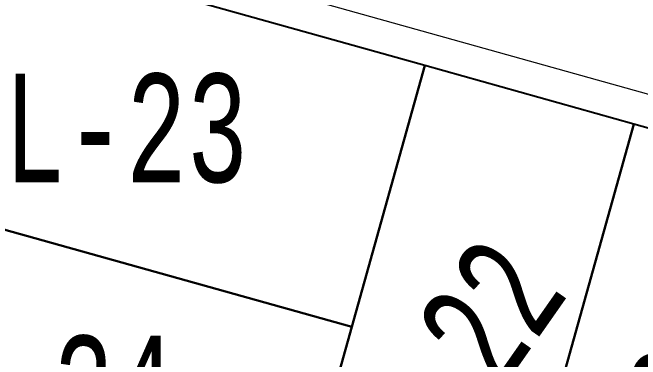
# Model space of a CAD drawing. Header units: millimetres. Extents: x 474016 to 477875, y 2288607 to 2292200.
# Drawn here: x 474524.17 to 474553.12, y 2289200.8 to 2289216.78 of the extents above; entities that cross this region are included whole.
import ezdxf
from ezdxf.enums import TextEntityAlignment as Align

# ---------------------------------------------------------------- set-up
doc = ezdxf.new("R2010")
doc.units = ezdxf.units.MM
doc.header["$LTSCALE"] = 50
doc.layers.add('BANQUETA', color=251, linetype='Continuous', lineweight=5)
doc.layers.add('CVL_LOTIF', color=1, linetype='Continuous')
doc.layers.add('MZ Y LT', color=7, linetype='Continuous', lineweight=13, true_color=0x0d2bf2)
doc.styles.add('MONOTXT4', font='MONOTXT4.shx', dxfattribs={"width": 0.55})

msp = doc.modelspace()

# ---------------------------------------------------------------- linework, layer by layer
at = {"layer": 'BANQUETA'}
msp.add_lwpolyline([(474639.896, 2289188.874), (474519.507, 2289222.51, 0.414214), (474517.043, 2289221.121), (474503.857, 2289173.929, 0.414214), (474505.245, 2289171.464), (474625.635, 2289137.829)], format="xyb", dxfattribs=at)
at = {"layer": 'CVL_LOTIF'}
for points in [[(474543.181, 2289214.338), (474519.103, 2289221.065), (474515.74, 2289209.026), (474539.818, 2289202.299)], [(474552.812, 2289211.647), (474543.181, 2289214.338), (474536.454, 2289190.26), (474546.085, 2289187.569)], [(474562.444, 2289208.956), (474552.812, 2289211.647), (474546.085, 2289187.569), (474555.716, 2289184.878)], [(474539.818, 2289202.299), (474515.74, 2289209.026), (474512.376, 2289196.987), (474536.454, 2289190.26)]]:
    msp.add_lwpolyline(points, close=True, dxfattribs=at)

# ---------------------------------------------------------------- texts
at = {"layer": 'MZ Y LT', "lineweight": 13, "style": 'MONOTXT4', "width": 0.65}
for s, p in [('L-23', (474529.401, 2289211.468)), ('L-24', (474526.037, 2289199.429))]:
    msp.add_text(s, height=5, dxfattribs=at).set_placement(p, align=Align.MIDDLE)
for s, p in [('L-22', (474544.573, 2289200.739)), ('L-21', (474554.205, 2289198.049))]:
    msp.add_text(s, height=5, rotation=55, dxfattribs=at).set_placement(p, align=Align.MIDDLE)

doc.saveas('drawing.dxf')
